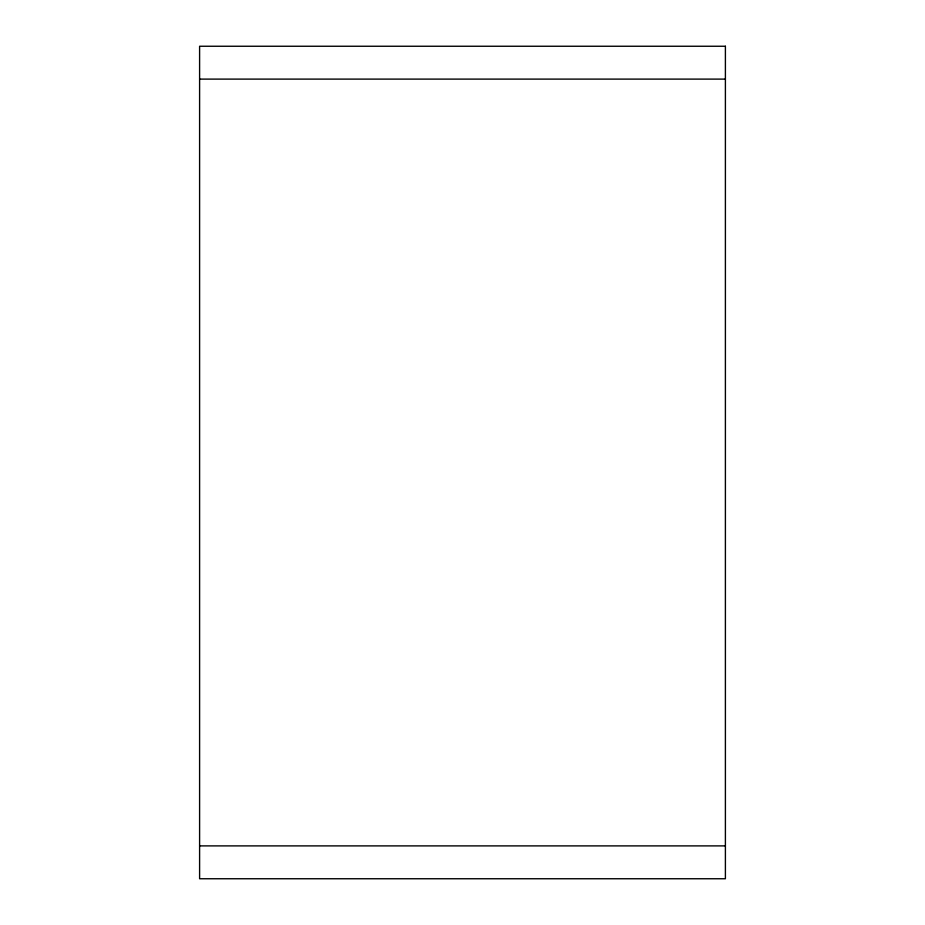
<?xml version="1.0" encoding="UTF-8"?>
<svg xmlns="http://www.w3.org/2000/svg" width="925" height="925" viewBox="0 0 925 925"><rect width="100%" height="100%" fill="white"/><g stroke="black" fill="none" stroke-linecap="round" stroke-linejoin="round"><path stroke-width="1.39" d="M199.603 79.111L725.397 79.111M199.603 845.889L725.397 845.889M725.397 46.25L199.603 46.25L199.603 878.75L725.397 878.75L725.397 46.25"/></g></svg>
